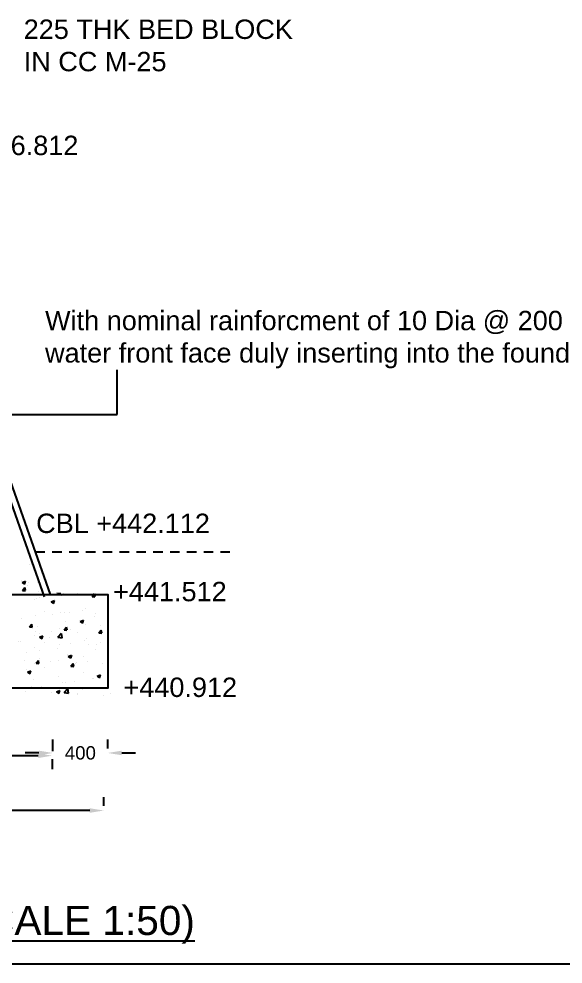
# Model space of a CAD drawing. Header units: inches. Extents: x 0 to 11487, y 0 to 10656.
# Drawn here: x 363.82 to 371.16, y 282.48 to 295.22 of the extents above; entities that cross this region are included whole.
import ezdxf

# ---------------------------------------------------------------- set-up
doc = ezdxf.new("R2010")
doc.units = ezdxf.units.IN
doc.header["$MEASUREMENT"] = 0
doc.linetypes.add('HIDDEN', pattern=[9.525, 6.35, -3.175])
for name, color, linetype in [('DIMENSION', 255, 'Continuous'), ('DRAWING', 7, 'Continuous'), ('HATCH', 7, 'Continuous'), ('TEXT', 255, 'Continuous')]:
    doc.layers.add(name, color=color, linetype=linetype)
doc.styles.get("Standard").update_dxf_attribs({"font": 'arial.ttf'})
doc.dimstyles.get("Standard").update_dxf_attribs({"dimtxt": 0.18, "dimasz": 0.1875, "dimexe": 0.18, "dimexo": 0.0625, "dimgap": 0.09, "dimtad": 0, "dimtih": 1, "dimtoh": 1, "dimdec": 4, "dimzin": 0, "dimdsep": 46, "dimtxsty": 'Standard', "dimcen": 0.09, "dimadec": 0, "dimazin": 0, "dimtfac": 1, "dimtdec": 4, "dimtofl": 0, "dimtmove": 0, "dimatfit": 3, "dimfxl": 1, "dimtolj": 1, "dimtzin": 0, "dimarcsym": 0})

# ---------------------------------------------------------------- blocks, each defined once
blk = doc.blocks.new('*D84')
at = {"layer": 'Defpoints', "color": 0, "ltscale": 0.02, "transparency": 16777216}
for p in [(357.988, 285.251), (364.27, 285.306), (364.27, 285.291)]:
    blk.add_point(p, dxfattribs=at)
at = {"layer": 'DIMENSION', "color": 0, "lineweight": -2, "ltscale": 0.02, "transparency": 16777216}
for p, q in [((357.988, 285.314), (357.988, 285.471)), ((358.176, 285.291), (360.769, 285.291)), ((364.082, 285.291), (361.489, 285.291)), ((364.27, 285.244), (364.27, 285.111))]:
    blk.add_line(p, q, dxfattribs=at)
at = {"layer": 'DIMENSION', "color": 0, "ltscale": 0.02, "transparency": 16777216}
for points in [[(358.176, 285.322), (358.176, 285.26), (357.988, 285.291)], [(364.082, 285.322), (364.082, 285.26), (364.27, 285.291)]]:
    blk.add_solid(points, dxfattribs=at)
at = {"layer": 'DIMENSION', "color": 0, "ltscale": 0.02, "transparency": 16777216, "insert": (361.129, 285.291), "char_height": 0.18, "attachment_point": 5}
blk.add_mtext('\\A1;2100', dxfattribs=at)
blk = doc.blocks.new('*D85')
at = {"layer": 'Defpoints', "color": 0, "ltscale": 0.02, "transparency": 16777216}
for p in [(364.28, 285.289), (365.022, 285.328), (365.022, 285.328)]:
    blk.add_point(p, dxfattribs=at)
at = {"layer": 'DIMENSION', "color": 0, "lineweight": -2, "ltscale": 0.02, "transparency": 16777216}
for p, q in [((364.28, 285.352), (364.28, 285.508)), ((365.022, 285.39), (365.022, 285.508)), ((364.093, 285.328), (363.905, 285.328)), ((365.209, 285.328), (365.397, 285.328))]:
    blk.add_line(p, q, dxfattribs=at)
at = {"layer": 'DIMENSION', "color": 0, "ltscale": 0.02, "transparency": 16777216}
for points in [[(364.093, 285.359), (364.093, 285.297), (364.28, 285.328)], [(365.209, 285.359), (365.209, 285.297), (365.022, 285.328)]]:
    blk.add_solid(points, dxfattribs=at)
at = {"layer": 'DIMENSION', "color": 0, "ltscale": 0.02, "transparency": 16777216, "insert": (364.651, 285.328), "char_height": 0.18, "attachment_point": 5}
blk.add_mtext('\\A1;400', dxfattribs=at)
blk = doc.blocks.new('*D86')
at = {"layer": 'Defpoints', "color": 0, "ltscale": 0.02, "transparency": 16777216}
for p in [(357.014, 284.569), (364.966, 284.552), (364.966, 284.552)]:
    blk.add_point(p, dxfattribs=at)
at = {"layer": 'DIMENSION', "color": 0, "lineweight": -2, "ltscale": 0.02, "transparency": 16777216}
for p, q in [((364.966, 284.615), (364.966, 284.732)), ((357.014, 284.507), (357.014, 284.372)), ((357.201, 284.552), (360.63, 284.552)), ((364.778, 284.552), (361.35, 284.552))]:
    blk.add_line(p, q, dxfattribs=at)
at = {"layer": 'DIMENSION', "color": 0, "ltscale": 0.02, "transparency": 16777216}
for points in [[(357.201, 284.583), (357.201, 284.521), (357.014, 284.552)], [(364.778, 284.583), (364.778, 284.521), (364.966, 284.552)]]:
    blk.add_solid(points, dxfattribs=at)
at = {"layer": 'DIMENSION', "color": 0, "ltscale": 0.02, "transparency": 16777216, "insert": (360.99, 284.552), "char_height": 0.18, "attachment_point": 5}
blk.add_mtext('\\A1;2900', dxfattribs=at)

msp = doc.modelspace()

# ---------------------------------------------------------------- linework, layer by layer
at = {"layer": 'DRAWING', "ltscale": 0.02}
for points in [[(364.24966, 287.46348), (361.60286, 294.95868)], [(364.16764, 287.43451), (361.52084, 294.92972)]]:
    msp.add_lwpolyline(points, dxfattribs=at)
at = {"layer": 'DRAWING', "linetype": 'HIDDEN', "ltscale": 0.02}
msp.add_lwpolyline([(364.04594, 288.04037), (366.66745, 288.04037)], dxfattribs=at)
at = {"layer": 'DRAWING', "ltscale": 0.02}
msp.add_lwpolyline([(357.01367, 287.46348), (365.02152, 287.46348), (365.02152, 286.20213), (357.01367, 286.20213)], close=True, dxfattribs=at)
at = {"layer": 'HATCH', "ltscale": 0.02}
for p, q in [((363.85062, 288.2667), (363.85062, 288.2667)), ((363.96646, 287.86268), (363.96646, 287.86268)), ((363.85189, 287.65182), (363.85189, 287.65182)), ((363.86669, 287.62701), (363.91243, 287.64457)), ((363.86669, 287.62701), (363.89919, 287.60509)), ((363.87222, 287.51974), (363.90372, 287.55727)), ((363.89958, 287.60459), (363.91282, 287.64407)), ((363.91166, 287.51582), (363.90411, 287.55677)), ((363.94216, 287.58608), (363.94216, 287.58608)), ((363.95814, 287.62655), (363.95814, 287.62655)), ((364.06835, 287.62089), (364.06835, 287.62089)), ((363.87222, 287.51974), (363.91127, 287.51632)), ((364.07991, 287.49833), (364.07991, 287.49833)), ((364.10139, 287.4232), (364.10139, 287.4232)), ((364.3408, 287.47874), (364.34794, 287.48725)), ((364.3408, 287.47874), (364.37984, 287.47533)), ((364.38023, 287.47482), (364.37794, 287.48725)), ((364.39038, 287.44524), (364.39038, 287.44524)), ((364.42864, 287.48359), (364.42864, 287.48359)), ((364.44628, 287.45577), (364.44628, 287.45577)), ((364.60982, 287.47731), (364.60982, 287.47731)), ((364.77738, 287.46886), (364.77738, 287.46886)), ((364.80937, 287.43775), (364.84086, 287.47528)), ((364.80937, 287.43775), (364.84841, 287.43433)), ((364.84881, 287.43383), (364.84125, 287.47478)), ((364.0337, 287.40146), (364.0337, 287.40146)), ((364.06041, 287.40342), (364.06041, 287.40342)), ((364.25664, 287.36399), (364.30238, 287.38154)), ((364.25664, 287.36399), (364.28913, 287.34207)), ((364.28952, 287.34157), (364.30277, 287.38104)), ((364.05246, 287.18594), (364.05246, 287.18594)), ((364.16093, 287.23928), (364.16093, 287.23928)), ((364.27442, 287.19811), (364.27442, 287.19811)), ((364.38244, 287.22777), (364.38244, 287.22777)), ((364.43797, 287.21964), (364.43797, 287.21964)), ((364.50966, 287.22454), (364.50966, 287.22454)), ((364.68538, 287.25222), (364.68538, 287.25222)), ((364.72174, 287.27675), (364.72174, 287.27675)), ((364.83638, 287.16421), (364.83638, 287.16421)), ((364.8584, 287.20981), (364.8584, 287.20981)), ((363.86185, 287.1438), (363.86185, 287.1438)), ((363.96287, 287.02835), (363.99436, 287.06588)), ((364.00231, 287.02443), (363.99475, 287.06538)), ((364.4554, 287.09881), (364.4554, 287.09881)), ((364.64658, 287.10096), (364.69233, 287.11852)), ((364.64658, 287.10096), (364.67908, 287.07904)), ((364.67947, 287.07854), (364.69272, 287.11802)), ((364.7138, 287.05927), (364.7138, 287.05927)), ((364.9261, 287.04887), (364.9261, 287.04887)), ((363.96287, 287.02835), (364.00192, 287.02493)), ((364.04452, 286.96847), (364.04452, 286.96847)), ((364.07441, 287.03342), (364.07441, 287.03342)), ((364.09768, 286.89026), (364.14343, 286.90782)), ((364.10257, 286.94045), (364.10257, 286.94045)), ((364.13057, 286.86784), (364.14382, 286.90732)), ((364.26611, 286.96198), (364.26611, 286.96198)), ((364.34539, 286.88734), (364.39627, 286.94037)), ((364.3745, 287.01029), (364.3745, 287.01029)), ((364.40388, 286.87785), (364.39667, 286.93989)), ((364.43144, 286.98735), (364.46293, 287.02489)), ((364.43144, 286.98735), (364.47049, 286.98394)), ((364.47088, 286.98343), (364.46332, 287.02438)), ((364.51353, 286.99456), (364.51353, 286.99456)), ((364.61193, 286.95537), (364.61193, 286.95537)), ((364.90001, 286.94636), (364.9315, 286.98389)), ((364.90001, 286.94636), (364.93906, 286.94294)), ((364.93945, 286.94244), (364.93189, 286.98339)), ((363.82272, 286.83244), (363.82272, 286.83244)), ((363.84997, 286.82458), (363.84997, 286.82458)), ((364.03371, 286.90545), (364.03371, 286.90545)), ((364.09768, 286.89026), (364.13018, 286.86834)), ((364.17145, 286.8177), (364.17145, 286.8177)), ((364.23095, 286.88998), (364.23095, 286.88998)), ((364.34539, 286.88734), (364.40349, 286.87833)), ((364.36655, 286.79282), (364.36655, 286.79282)), ((364.38245, 286.89072), (364.38245, 286.89072)), ((364.52019, 286.80297), (364.52019, 286.80297)), ((364.70586, 286.8418), (364.70586, 286.8418)), ((364.73118, 286.87599), (364.73118, 286.87599)), ((364.75425, 286.79121), (364.75425, 286.79121)), ((364.86892, 286.78823), (364.86892, 286.78823)), ((364.91779, 286.81274), (364.91779, 286.81274)), ((363.93071, 286.68279), (363.93071, 286.68279)), ((364.03658, 286.751), (364.03658, 286.751)), ((364.09425, 286.70432), (364.09425, 286.70432)), ((364.34167, 286.7369), (364.34167, 286.7369)), ((364.48044, 286.66136), (364.48044, 286.66136)), ((364.86143, 286.72675), (364.86143, 286.72675)), ((363.90374, 286.57339), (363.90374, 286.57339)), ((364.02863, 286.53353), (364.02863, 286.53353)), ((364.05351, 286.53696), (364.08501, 286.57449)), ((364.05351, 286.53696), (364.09256, 286.53354)), ((364.09295, 286.53304), (364.0854, 286.57398)), ((364.09946, 286.59596), (364.09946, 286.59596)), ((364.25248, 286.55865), (364.25248, 286.55865)), ((364.35861, 286.57535), (364.35861, 286.57535)), ((364.48763, 286.62724), (364.53337, 286.6448)), ((364.48763, 286.62724), (364.52013, 286.60532)), ((364.52052, 286.60482), (364.53376, 286.64429)), ((364.52208, 286.49596), (364.55358, 286.53349)), ((364.56152, 286.49204), (364.55397, 286.53299)), ((364.58239, 286.53355), (364.58239, 286.53355)), ((364.60121, 286.54392), (364.60121, 286.54392)), ((364.69791, 286.62433), (364.69791, 286.62433)), ((364.74593, 286.55508), (364.74593, 286.55508)), ((364.94995, 286.52918), (364.94995, 286.52918)), ((363.92239, 286.44666), (363.92239, 286.44666)), ((363.93873, 286.41654), (363.98447, 286.43409)), ((363.93873, 286.41654), (363.97123, 286.39462)), ((363.97162, 286.39411), (363.98486, 286.43359)), ((364.16981, 286.47923), (364.16981, 286.47923)), ((364.52208, 286.49596), (364.56113, 286.49255)), ((364.68997, 286.40686), (364.68997, 286.40686)), ((364.02069, 286.31605), (364.02069, 286.31605)), ((364.35066, 286.35788), (364.35066, 286.35788)), ((364.41053, 286.27589), (364.41053, 286.27589)), ((364.45347, 286.27157), (364.45347, 286.27157)), ((364.57407, 286.29742), (364.57407, 286.29742)), ((364.82149, 286.32999), (364.82149, 286.32999)), ((364.83445, 286.33697), (364.83445, 286.33697)), ((364.87758, 286.36422), (364.92332, 286.38177)), ((364.87758, 286.36422), (364.91007, 286.3423)), ((364.91046, 286.34179), (364.92371, 286.38127)), ((363.91427, 286.15181), (363.91427, 286.15181)), ((363.99795, 286.22157), (363.99795, 286.22157)), ((364.07249, 286.20617), (364.07249, 286.20617)), ((364.12526, 286.22483), (364.12526, 286.22483)), ((364.32868, 286.15351), (364.37442, 286.17107)), ((364.32868, 286.15351), (364.36117, 286.13159)), ((364.36156, 286.13109), (364.37481, 286.17057)), ((364.432, 286.14284), (364.48288, 286.19587)), ((364.432, 286.14284), (364.4901, 286.13383)), ((364.47399, 286.2101), (364.47399, 286.2101)), ((364.49049, 286.13335), (364.48328, 286.19539)), ((364.68203, 286.18938), (364.68203, 286.18938)), ((364.82273, 286.19536), (364.82273, 286.19536)), ((364.99099, 286.19353), (364.99099, 286.19353)), ((364.263, 286.13708), (364.263, 286.13708)), ((364.34272, 286.1404), (364.34272, 286.1404)), ((364.61001, 286.12813), (364.61001, 286.12813)), ((364.61174, 286.12234), (364.61174, 286.12234)), ((364.96047, 286.10761), (364.96047, 286.10761)), ((365.06221, 286.12665), (365.06221, 286.12665))]:
    msp.add_line(p, q, dxfattribs=at)
at = {"layer": 'TEXT', "ltscale": 0.02}
msp.add_lwpolyline([(325.59584, 356.84996), (431.69822, 356.84996), (431.69822, 282.48208), (325.59584, 282.48208)], close=True, dxfattribs=at)

# ---------------------------------------------------------------- texts
at = {"layer": 'TEXT'}
msp.add_text('%%U(SCALE 1:50)', height=0.3919674, dxfattribs=at).set_placement((362.81839, 282.87452))
at = {"layer": 'TEXT', "attachment_point": 1}
for s, insert, char_height, width in [('225 THK BED BLOCK IN CC M-25', (363.88663, 295.21341), 0.2613116, 3.6314821), ('FSL +446.812', (362.32112, 293.64778), 0.2613116, 4.6765438), ('With nominal rainforcment of 10 Dia @ 200 c/c both ways on water front face duly inserting into the foundation concrete.', (364.17484, 291.28718), 0.26131163, 10.1272484), ('CBL +442.112', (364.05419, 288.55389), 0.2613116, 4.6765438), ('  +441.512', (364.88935, 287.63416), 0.261312, 4.6765438), ('  +440.912', (365.02953, 286.34391), 0.261312, 4.6765438)]:
    msp.add_mtext(s, dxfattribs=dict(at, insert=insert, char_height=char_height, width=width))

# ---------------------------------------------------------------- dimensions: what is measured, and where the dimension line sits
at = {"layer": 'DIMENSION', "ltscale": 0.02}
for base, p1, p2, text, picture, middle in [((365.02152, 285.32795), (364.28042, 285.2893), (365.02152, 285.32795), '400', '*D85', (364.65097, 285.32795)), ((364.26962, 285.2911), (357.98847, 285.25101), (364.26962, 285.30615), '2100', '*D84', (361.12904, 285.2911)), ((364.96586, 284.55217), (357.01367, 284.56904), (364.96586, 284.55217), '2900', '*D86', (360.98976, 284.55217))]:
    dim = msp.add_linear_dim(base=base, p1=p1, p2=p2, text=text, dimstyle='Standard', dxfattribs=at)
    dim.commit()
    dim.dimension.update_dxf_attribs({"geometry": picture, "text_midpoint": middle})

# ---------------------------------------------------------------- leaders
msp.add_leader([(363.28315, 289.88815), (365.14702, 289.88815), (365.14702, 290.49011)], dimstyle='Standard', override={"dimgap": 0.09, "dimtad": 0}, dxfattribs=at)

doc.saveas('drawing.dxf')
